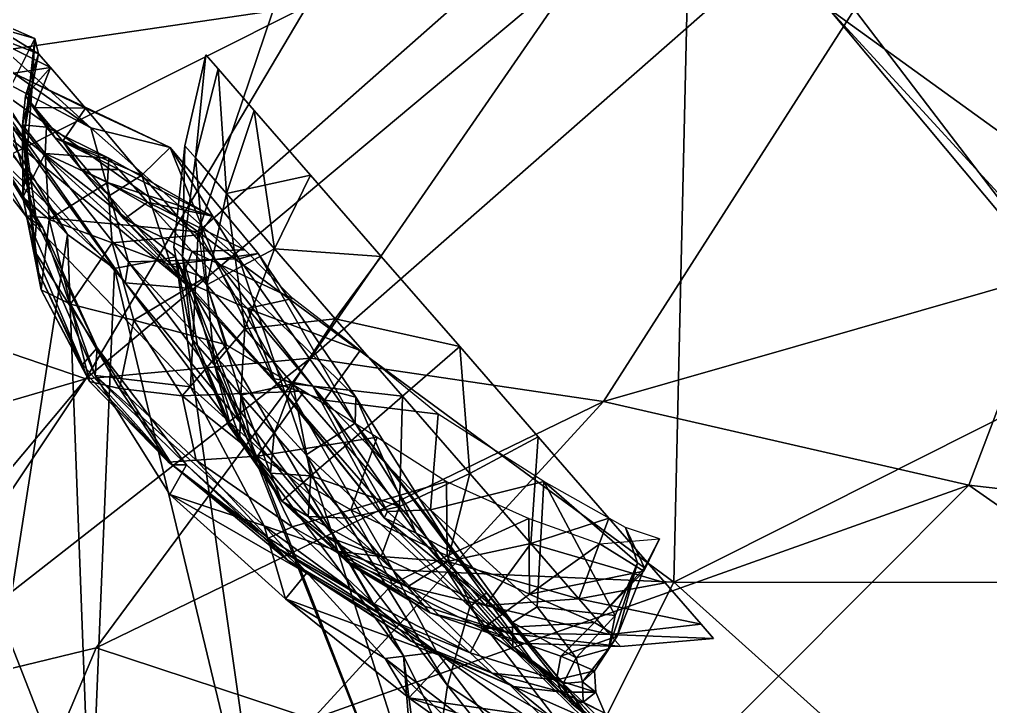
# Model space of a CAD drawing. Extents: x -1.56 to 1.56, y -5.64 to 3.99.
# Drawn here: x -0.8501 to -0.6298, y -2.8336 to -2.6776 of the extents above; entities that cross this region are included whole.
import ezdxf

# ---------------------------------------------------------------- set-up
doc = ezdxf.new("R2010")
doc.units = 0
doc.layers.add('MAMMOTH$LWO', color=1, linetype='CONTINUOUS')

msp = doc.modelspace()

# ---------------------------------------------------------------- linework, layer by layer
at = {"layer": 'MAMMOTH$LWO'}
for points in [[(-0.86412, -2.70019, 4.05992), (-0.83918, -2.72643, 4.12537), (-0.96073, -2.52441, 4.24368)], [(-0.96073, -2.52441, 4.24368), (-0.83918, -2.72643, 4.12537), (-0.91921, -2.6087, 4.27544)], [(-0.80958, -2.72585, 4.87343), (-0.75606, -2.5677, 5.07679), (-0.89077, -2.66811, 4.80362)], [(-0.75606, -2.5677, 5.07679), (-0.80958, -2.72585, 4.87343), (-0.69755, -2.62699, 5.14018)], [(-0.87875, -2.63668, 3.79774), (-0.92282, -2.6871, 3.88231), (-0.83349, -2.58036, 3.8831)], [(-0.92282, -2.6871, 3.88231), (-0.87466, -2.65423, 3.99032), (-0.83349, -2.58036, 3.8831)], [(-0.78482, -2.67459, 3.57893), (-0.9037, -2.69193, 3.64919), (-0.78401, -2.60219, 3.71784)], [(-0.9037, -2.69193, 3.64919), (-0.87875, -2.63668, 3.79774), (-0.78401, -2.60219, 3.71784)], [(-0.91921, -2.6087, 4.27544), (-0.82852, -2.73419, 4.21522), (-0.90745, -2.65876, 4.35085)], [(-0.83918, -2.72643, 4.12537), (-0.82852, -2.73419, 4.21522), (-0.91921, -2.6087, 4.27544)], [(-0.71756, -2.76436, 3.4698), (-0.78405, -2.75451, 3.50317), (-0.61807, -2.60871, 3.59011)], [(-0.78405, -2.75451, 3.50317), (-0.72192, -2.6644, 3.55965), (-0.61807, -2.60871, 3.59011)], [(-0.71756, -2.76436, 3.4698), (-0.61807, -2.60871, 3.59011), (-0.61644, -2.73541, 3.46224)], [(-0.59011, -2.73039, 5.33001), (-0.58138, -2.62253, 5.48615), (-0.66654, -2.67513, 5.22486)], [(-0.70166, -2.80538, 4.92627), (-0.69755, -2.62699, 5.14018), (-0.80958, -2.72585, 4.87343)], [(-0.70166, -2.80538, 4.92627), (-0.60033, -2.75436, 5.15067), (-0.69755, -2.62699, 5.14018)], [(-0.66654, -2.67513, 5.22486), (-0.69755, -2.62699, 5.14018), (-0.60033, -2.75436, 5.15067)], [(-0.81472, -2.73152, 4.27363), (-0.90745, -2.65876, 4.35085), (-0.82852, -2.73419, 4.21522)], [(-0.90745, -2.65876, 4.35085), (-0.81113, -2.73873, 4.34319), (-0.88189, -2.67458, 4.46243)], [(-0.81113, -2.73873, 4.34319), (-0.90745, -2.65876, 4.35085), (-0.81472, -2.73152, 4.27363)], [(-0.78405, -2.75451, 3.50317), (-0.83503, -2.7592, 3.52849), (-0.72192, -2.6644, 3.55965)], [(-0.83503, -2.7592, 3.52849), (-0.78482, -2.67459, 3.57893), (-0.72192, -2.6644, 3.55965)], [(-0.87155, -2.68217, 4.69884), (-0.84869, -2.72219, 4.73841), (-0.89077, -2.66811, 4.80362)], [(-0.80958, -2.72585, 4.87343), (-0.89077, -2.66811, 4.80362), (-0.84869, -2.72219, 4.73841)], [(-0.83503, -2.7592, 3.52849), (-0.90569, -2.73515, 3.57681), (-0.78482, -2.67459, 3.57893)], [(-0.90569, -2.73515, 3.57681), (-0.9037, -2.69193, 3.64919), (-0.78482, -2.67459, 3.57893)], [(-0.88189, -2.67458, 4.46243), (-0.8261, -2.73746, 4.42282), (-0.86074, -2.68799, 4.53503)], [(-0.8261, -2.73746, 4.42282), (-0.88189, -2.67458, 4.46243), (-0.81113, -2.73873, 4.34319)], [(-0.8466, -2.68193, 4.62676), (-0.86691, -2.67621, 4.63323), (-0.86326, -2.67468, 4.62183)], [(-0.86326, -2.67468, 4.62183), (-0.86218, -2.67905, 4.61311), (-0.84577, -2.68546, 4.61814)], [(-0.8466, -2.68193, 4.62676), (-0.86326, -2.67468, 4.62183), (-0.84577, -2.68546, 4.61814)], [(-0.85359, -2.69592, 4.64073), (-0.86691, -2.67621, 4.63323), (-0.8466, -2.68193, 4.62676)], [(-0.60033, -2.75436, 5.15067), (-0.54702, -2.80527, 5.24896), (-0.66654, -2.67513, 5.22486)], [(-0.59011, -2.73039, 5.33001), (-0.66654, -2.67513, 5.22486), (-0.54702, -2.80527, 5.24896)], [(-0.86218, -2.67905, 4.61311), (-0.85146, -2.68982, 4.58974), (-0.84305, -2.68853, 4.61001)], [(-0.84305, -2.68853, 4.61001), (-0.84577, -2.68546, 4.61814), (-0.86218, -2.67905, 4.61311)], [(-0.86614, -2.69112, 4.65611), (-0.84478, -2.72493, 4.6807), (-0.87155, -2.68217, 4.69884)], [(-0.84869, -2.72219, 4.73841), (-0.87155, -2.68217, 4.69884), (-0.84478, -2.72493, 4.6807)], [(-0.83393, -2.70224, 4.55284), (-0.85626, -2.68205, 4.58479), (-0.86074, -2.68799, 4.53503)], [(-0.85626, -2.68205, 4.58479), (-0.83393, -2.70224, 4.55284), (-0.85146, -2.68982, 4.58974)], [(-0.84898, -2.70318, 4.63774), (-0.85359, -2.69592, 4.64073), (-0.8466, -2.68193, 4.62676)], [(-0.84898, -2.70318, 4.63774), (-0.8466, -2.68193, 4.62676), (-0.84721, -2.69294, 4.62271)], [(-0.84721, -2.69294, 4.62271), (-0.8466, -2.68193, 4.62676), (-0.84577, -2.68546, 4.61814)], [(-0.84577, -2.68546, 4.61814), (-0.84305, -2.68853, 4.61001), (-0.84871, -2.695, 4.61466)], [(-0.84721, -2.69294, 4.62271), (-0.84577, -2.68546, 4.61814), (-0.84871, -2.695, 4.61466)], [(-0.81259, -2.7063, 4.61718), (-0.81017, -2.70908, 4.64046), (-0.80782, -2.68565, 4.61718)], [(-0.81259, -2.7063, 4.61718), (-0.80782, -2.68565, 4.61718), (-0.81017, -2.70908, 4.5939)], [(-0.81017, -2.70908, 4.64046), (-0.805, -2.68889, 4.64431), (-0.80782, -2.68565, 4.61718)], [(-0.805, -2.68889, 4.59005), (-0.81017, -2.70908, 4.5939), (-0.80782, -2.68565, 4.61718)], [(-0.86074, -2.68799, 4.53503), (-0.82538, -2.73266, 4.49642), (-0.83393, -2.70224, 4.55284)], [(-0.82538, -2.73266, 4.49642), (-0.86074, -2.68799, 4.53503), (-0.8261, -2.73746, 4.42282)], [(-0.83512, -2.69779, 4.5906), (-0.84305, -2.68853, 4.61001), (-0.85146, -2.68982, 4.58974)], [(-0.85146, -2.68982, 4.58974), (-0.81593, -2.70674, 4.56036), (-0.83512, -2.69779, 4.5906)], [(-0.81593, -2.70674, 4.56036), (-0.85146, -2.68982, 4.58974), (-0.83393, -2.70224, 4.55284)], [(-0.84658, -2.6976, 4.6078), (-0.84871, -2.695, 4.61466), (-0.84305, -2.68853, 4.61001)], [(-0.84305, -2.68853, 4.61001), (-0.83512, -2.69779, 4.5906), (-0.84658, -2.6976, 4.6078)], [(-0.81017, -2.70908, 4.64046), (-0.80315, -2.71716, 4.66146), (-0.805, -2.68889, 4.64431)], [(-0.81017, -2.70908, 4.5939), (-0.805, -2.68889, 4.59005), (-0.80315, -2.71716, 4.5729)], [(-0.80315, -2.71716, 4.66146), (-0.79682, -2.6983, 4.66879), (-0.805, -2.68889, 4.64431)], [(-0.79682, -2.6983, 4.56558), (-0.80315, -2.71716, 4.5729), (-0.805, -2.68889, 4.59005)], [(-0.85359, -2.69592, 4.64073), (-0.84626, -2.72353, 4.65597), (-0.86614, -2.69112, 4.65611)], [(-0.84478, -2.72493, 4.6807), (-0.86614, -2.69112, 4.65611), (-0.84626, -2.72353, 4.65597)], [(-0.84943, -2.7016, 4.61923), (-0.84721, -2.69294, 4.62271), (-0.84871, -2.695, 4.61466)], [(-0.84864, -2.71141, 4.63356), (-0.84721, -2.69294, 4.62271), (-0.84943, -2.7016, 4.61923)], [(-0.84864, -2.71141, 4.63356), (-0.84898, -2.70318, 4.63774), (-0.84721, -2.69294, 4.62271)], [(-0.84626, -2.72353, 4.65597), (-0.85359, -2.69592, 4.64073), (-0.84898, -2.70318, 4.63774)], [(-0.84943, -2.7016, 4.61923), (-0.84871, -2.695, 4.61466), (-0.84397, -2.70207, 4.61404)], [(-0.84871, -2.695, 4.61466), (-0.84658, -2.6976, 4.6078), (-0.84397, -2.70207, 4.61404)], [(-0.84024, -2.70528, 4.59151), (-0.84658, -2.6976, 4.6078), (-0.83512, -2.69779, 4.5906)], [(-0.84658, -2.6976, 4.6078), (-0.84024, -2.70528, 4.59151), (-0.84198, -2.70452, 4.608)], [(-0.84198, -2.70452, 4.608), (-0.84397, -2.70207, 4.61404), (-0.84658, -2.6976, 4.6078)], [(-0.83512, -2.69779, 4.5906), (-0.82235, -2.71296, 4.56738), (-0.84024, -2.70528, 4.59151)], [(-0.82235, -2.71296, 4.56738), (-0.83512, -2.69779, 4.5906), (-0.81593, -2.70674, 4.56036)], [(-0.79682, -2.6983, 4.66879), (-0.80315, -2.71716, 4.66146), (-0.78408, -2.71296, 4.68821)], [(-0.80315, -2.71716, 4.5729), (-0.79682, -2.6983, 4.56558), (-0.79221, -2.72973, 4.55624)], [(-0.78408, -2.71296, 4.54616), (-0.79221, -2.72973, 4.55624), (-0.79682, -2.6983, 4.56558)], [(-0.85316, -2.81632, 3.9684), (-0.83918, -2.72643, 4.12537), (-0.86412, -2.70019, 4.05992)], [(-0.84935, -2.71798, 4.63015), (-0.84864, -2.71141, 4.63356), (-0.84943, -2.7016, 4.61923)], [(-0.84429, -2.70808, 4.61848), (-0.84943, -2.7016, 4.61923), (-0.84397, -2.70207, 4.61404)], [(-0.84935, -2.71798, 4.63015), (-0.84943, -2.7016, 4.61923), (-0.84429, -2.70808, 4.61848)], [(-0.84679, -2.73012, 4.65112), (-0.84898, -2.70318, 4.63774), (-0.84864, -2.71141, 4.63356)], [(-0.84679, -2.73012, 4.65112), (-0.84626, -2.72353, 4.65597), (-0.84898, -2.70318, 4.63774)], [(-0.84429, -2.70808, 4.61848), (-0.84397, -2.70207, 4.61404), (-0.82984, -2.70911, 4.61606)], [(-0.84397, -2.70207, 4.61404), (-0.84198, -2.70452, 4.608), (-0.82984, -2.70911, 4.61606)], [(-0.80028, -2.73198, 4.5261), (-0.83393, -2.70224, 4.55284), (-0.82538, -2.73266, 4.49642)], [(-0.83393, -2.70224, 4.55284), (-0.80028, -2.73198, 4.5261), (-0.81593, -2.70674, 4.56036)], [(-0.84198, -2.70452, 4.608), (-0.83606, -2.71168, 4.59375), (-0.82755, -2.71173, 4.61073)], [(-0.83606, -2.71168, 4.59375), (-0.84198, -2.70452, 4.608), (-0.84024, -2.70528, 4.59151)], [(-0.82755, -2.71173, 4.61073), (-0.82984, -2.70911, 4.61606), (-0.84198, -2.70452, 4.608)], [(-0.82978, -2.71771, 4.57222), (-0.84024, -2.70528, 4.59151), (-0.82235, -2.71296, 4.56738)], [(-0.84024, -2.70528, 4.59151), (-0.82978, -2.71771, 4.57222), (-0.83606, -2.71168, 4.59375)], [(-0.82235, -2.71296, 4.56738), (-0.81593, -2.70674, 4.56036), (-0.80573, -2.73214, 4.54952)], [(-0.81593, -2.70674, 4.56036), (-0.79593, -2.73076, 4.53858), (-0.80573, -2.73214, 4.54952)], [(-0.79593, -2.73076, 4.53858), (-0.81593, -2.70674, 4.56036), (-0.80028, -2.73198, 4.5261)], [(-0.81505, -2.72931, 4.61718), (-0.81314, -2.73151, 4.6356), (-0.81259, -2.7063, 4.61718)], [(-0.81505, -2.72931, 4.61718), (-0.81259, -2.7063, 4.61718), (-0.81314, -2.73151, 4.59877)], [(-0.81314, -2.73151, 4.6356), (-0.81017, -2.70908, 4.64046), (-0.81259, -2.7063, 4.61718)], [(-0.81017, -2.70908, 4.5939), (-0.81314, -2.73151, 4.59877), (-0.81259, -2.7063, 4.61718)], [(-0.84339, -2.72304, 4.6291), (-0.84935, -2.71798, 4.63015), (-0.84429, -2.70808, 4.61848)], [(-0.8301, -2.71464, 4.62017), (-0.84429, -2.70808, 4.61848), (-0.82984, -2.70911, 4.61606)], [(-0.84339, -2.72304, 4.6291), (-0.84429, -2.70808, 4.61848), (-0.8301, -2.71464, 4.62017)], [(-0.8301, -2.71464, 4.62017), (-0.82984, -2.70911, 4.61606), (-0.80638, -2.7223, 4.61501)], [(-0.82984, -2.70911, 4.61606), (-0.82755, -2.71173, 4.61073), (-0.80638, -2.7223, 4.61501)], [(-0.81314, -2.73151, 4.6356), (-0.80759, -2.7379, 4.65221), (-0.81017, -2.70908, 4.64046)], [(-0.81314, -2.73151, 4.59877), (-0.81017, -2.70908, 4.5939), (-0.80759, -2.7379, 4.58216)], [(-0.80759, -2.7379, 4.65221), (-0.80315, -2.71716, 4.66146), (-0.81017, -2.70908, 4.64046)], [(-0.80315, -2.71716, 4.5729), (-0.80759, -2.7379, 4.58216), (-0.81017, -2.70908, 4.5939)], [(-0.84581, -2.73502, 4.64685), (-0.84864, -2.71141, 4.63356), (-0.84935, -2.71798, 4.63015)], [(-0.84581, -2.73502, 4.64685), (-0.84679, -2.73012, 4.65112), (-0.84864, -2.71141, 4.63356)], [(-0.83606, -2.71168, 4.59375), (-0.82638, -2.72299, 4.57705), (-0.82106, -2.7191, 4.59821)], [(-0.82638, -2.72299, 4.57705), (-0.83606, -2.71168, 4.59375), (-0.82978, -2.71771, 4.57222)], [(-0.82106, -2.7191, 4.59821), (-0.82755, -2.71173, 4.61073), (-0.83606, -2.71168, 4.59375)], [(-0.82755, -2.71173, 4.61073), (-0.82106, -2.7191, 4.59821), (-0.80638, -2.7223, 4.61501)], [(-0.82909, -2.72834, 4.62993), (-0.84339, -2.72304, 4.6291), (-0.8301, -2.71464, 4.62017)], [(-0.80944, -2.72656, 4.62243), (-0.8301, -2.71464, 4.62017), (-0.80638, -2.7223, 4.61501)], [(-0.82909, -2.72834, 4.62993), (-0.8301, -2.71464, 4.62017), (-0.80944, -2.72656, 4.62243)], [(-0.82978, -2.71771, 4.57222), (-0.82235, -2.71296, 4.56738), (-0.81575, -2.73329, 4.5574)], [(-0.82235, -2.71296, 4.56738), (-0.80573, -2.73214, 4.54952), (-0.81575, -2.73329, 4.5574)], [(-0.79221, -2.72973, 4.67813), (-0.78408, -2.71296, 4.68821), (-0.80315, -2.71716, 4.66146)], [(-0.78408, -2.71296, 4.68821), (-0.79221, -2.72973, 4.67813), (-0.76802, -2.73143, 4.70068)], [(-0.79221, -2.72973, 4.55624), (-0.78408, -2.71296, 4.54616), (-0.76802, -2.73143, 4.53369)], [(-0.84521, -2.73904, 4.64343), (-0.84581, -2.73502, 4.64685), (-0.84935, -2.71798, 4.63015)], [(-0.84521, -2.73904, 4.64343), (-0.84935, -2.71798, 4.63015), (-0.84339, -2.72304, 4.6291)], [(-0.82978, -2.71771, 4.57222), (-0.81575, -2.73329, 4.5574), (-0.82638, -2.72299, 4.57705)], [(-0.80315, -2.71716, 4.66146), (-0.80759, -2.7379, 4.65221), (-0.79221, -2.72973, 4.67813)], [(-0.80759, -2.7379, 4.58216), (-0.80315, -2.71716, 4.5729), (-0.79894, -2.74784, 4.56898)], [(-0.79221, -2.72973, 4.55624), (-0.79894, -2.74784, 4.56898), (-0.80315, -2.71716, 4.5729)], [(-0.81093, -2.73034, 4.5838), (-0.82106, -2.7191, 4.59821), (-0.82638, -2.72299, 4.57705)], [(-0.82106, -2.7191, 4.59821), (-0.81093, -2.73034, 4.5838), (-0.79899, -2.72995, 4.60507)], [(-0.79899, -2.72995, 4.60507), (-0.80638, -2.7223, 4.61501), (-0.82106, -2.7191, 4.59821)], [(-0.84478, -2.72493, 4.6807), (-0.83294, -2.75844, 4.70653), (-0.84869, -2.72219, 4.73841)], [(-0.8113, -2.761, 4.7738), (-0.84869, -2.72219, 4.73841), (-0.83294, -2.75844, 4.70653)], [(-0.84869, -2.72219, 4.73841), (-0.8113, -2.761, 4.7738), (-0.80958, -2.72585, 4.87343)], [(-0.83852, -2.74226, 4.64185), (-0.84521, -2.73904, 4.64343), (-0.84339, -2.72304, 4.6291)], [(-0.83852, -2.74226, 4.64185), (-0.84339, -2.72304, 4.6291), (-0.82909, -2.72834, 4.62993)], [(-0.82638, -2.72299, 4.57705), (-0.81338, -2.7367, 4.56432), (-0.81093, -2.73034, 4.5838)], [(-0.81338, -2.7367, 4.56432), (-0.82638, -2.72299, 4.57705), (-0.81575, -2.73329, 4.5574)], [(-0.83247, -2.75218, 4.66855), (-0.84626, -2.72353, 4.65597), (-0.84679, -2.73012, 4.65112)], [(-0.84626, -2.72353, 4.65597), (-0.83247, -2.75218, 4.66855), (-0.84478, -2.72493, 4.6807)], [(-0.83294, -2.75844, 4.70653), (-0.84478, -2.72493, 4.6807), (-0.83247, -2.75218, 4.66855)], [(-0.83402, -2.86553, 4.03395), (-0.83918, -2.72643, 4.12537), (-0.85316, -2.81632, 3.9684)], [(-0.82852, -2.73419, 4.21522), (-0.83918, -2.72643, 4.12537), (-0.83402, -2.86553, 4.03395)], [(-0.80812, -2.73627, 4.63123), (-0.82909, -2.72834, 4.62993), (-0.80944, -2.72656, 4.62243)], [(-0.76538, -2.80256, 4.86156), (-0.80958, -2.72585, 4.87343), (-0.8113, -2.761, 4.7738)], [(-0.76538, -2.80256, 4.86156), (-0.70166, -2.80538, 4.92627), (-0.80958, -2.72585, 4.87343)], [(-0.82418, -2.74587, 4.6414), (-0.83852, -2.74226, 4.64185), (-0.82909, -2.72834, 4.62993)], [(-0.82418, -2.74587, 4.6414), (-0.82909, -2.72834, 4.62993), (-0.80812, -2.73627, 4.63123)], [(-0.81505, -2.72931, 4.61718), (-0.81101, -2.75011, 4.61718), (-0.81314, -2.73151, 4.6356)], [(-0.81101, -2.75011, 4.61718), (-0.81505, -2.72931, 4.61718), (-0.81314, -2.73151, 4.59877)], [(-0.7881, -2.74098, 4.59363), (-0.79899, -2.72995, 4.60507), (-0.81093, -2.73034, 4.5838)], [(-0.79894, -2.74784, 4.66539), (-0.79221, -2.72973, 4.67813), (-0.80759, -2.7379, 4.65221)], [(-0.79221, -2.72973, 4.67813), (-0.79894, -2.74784, 4.66539), (-0.77844, -2.74558, 4.68883)], [(-0.79894, -2.74784, 4.56898), (-0.79221, -2.72973, 4.55624), (-0.77844, -2.74558, 4.54554)], [(-0.77844, -2.74558, 4.68883), (-0.76802, -2.73143, 4.70068), (-0.79221, -2.72973, 4.67813)], [(-0.77844, -2.74558, 4.54554), (-0.79221, -2.72973, 4.55624), (-0.76802, -2.73143, 4.53369)], [(-0.83577, -2.75599, 4.66252), (-0.84679, -2.73012, 4.65112), (-0.84581, -2.73502, 4.64685)], [(-0.83577, -2.75599, 4.66252), (-0.83247, -2.75218, 4.66855), (-0.84679, -2.73012, 4.65112)], [(-0.81472, -2.73152, 4.27363), (-0.82852, -2.73419, 4.21522), (-0.79353, -2.88, 4.12645)], [(-0.80028, -2.73198, 4.5261), (-0.82538, -2.73266, 4.49642), (-0.78508, -2.77645, 4.48513)], [(-0.81575, -2.73329, 4.5574), (-0.80573, -2.73214, 4.54952), (-0.79257, -2.75918, 4.5515)], [(-0.7589, -2.87311, 4.24525), (-0.81472, -2.73152, 4.27363), (-0.79353, -2.88, 4.12645)], [(-0.81113, -2.73873, 4.34319), (-0.81472, -2.73152, 4.27363), (-0.7589, -2.87311, 4.24525)], [(-0.79838, -2.74326, 4.57285), (-0.81093, -2.73034, 4.5838), (-0.81338, -2.7367, 4.56432)], [(-0.80968, -2.75163, 4.62992), (-0.81314, -2.73151, 4.6356), (-0.81101, -2.75011, 4.61718)], [(-0.80968, -2.75163, 4.62992), (-0.80584, -2.75605, 4.64142), (-0.81314, -2.73151, 4.6356)], [(-0.80584, -2.75605, 4.64142), (-0.80759, -2.7379, 4.65221), (-0.81314, -2.73151, 4.6356)], [(-0.80759, -2.7379, 4.58216), (-0.80584, -2.75605, 4.59295), (-0.81314, -2.73151, 4.59877)], [(-0.80968, -2.75163, 4.60444), (-0.81314, -2.73151, 4.59877), (-0.80584, -2.75605, 4.59295)], [(-0.80968, -2.75163, 4.60444), (-0.81101, -2.75011, 4.61718), (-0.81314, -2.73151, 4.59877)], [(-0.81093, -2.73034, 4.5838), (-0.79838, -2.74326, 4.57285), (-0.7881, -2.74098, 4.59363)], [(-0.79593, -2.73076, 4.53858), (-0.77377, -2.76341, 4.53111), (-0.80573, -2.73214, 4.54952)], [(-0.80573, -2.73214, 4.54952), (-0.78353, -2.76087, 4.54307), (-0.79257, -2.75918, 4.5515)], [(-0.78353, -2.76087, 4.54307), (-0.80573, -2.73214, 4.54952), (-0.77377, -2.76341, 4.53111)], [(-0.80028, -2.73198, 4.5261), (-0.7739, -2.76925, 4.52171), (-0.79593, -2.73076, 4.53858)], [(-0.7739, -2.76925, 4.52171), (-0.80028, -2.73198, 4.5261), (-0.78508, -2.77645, 4.48513)], [(-0.77377, -2.76341, 4.53111), (-0.79593, -2.73076, 4.53858), (-0.7739, -2.76925, 4.52171)], [(-0.76802, -2.73143, 4.70068), (-0.77844, -2.74558, 4.68883), (-0.75022, -2.7519, 4.70498)], [(-0.76802, -2.73143, 4.53369), (-0.75022, -2.7519, 4.52939), (-0.77844, -2.74558, 4.54554)], [(-0.79353, -2.88, 4.12645), (-0.82852, -2.73419, 4.21522), (-0.83402, -2.86553, 4.03395)], [(-0.82538, -2.73266, 4.49642), (-0.8261, -2.73746, 4.42282), (-0.77911, -2.79457, 4.40596)], [(-0.78508, -2.77645, 4.48513), (-0.82538, -2.73266, 4.49642), (-0.77911, -2.79457, 4.40596)], [(-0.81575, -2.73329, 4.5574), (-0.79257, -2.75918, 4.5515), (-0.81338, -2.7367, 4.56432)], [(-0.87754, -2.77161, 3.56278), (-0.90569, -2.73515, 3.57681), (-0.83503, -2.7592, 3.52849)], [(-0.8351, -2.75795, 4.6579), (-0.84581, -2.73502, 4.64685), (-0.84521, -2.73904, 4.64343)], [(-0.8351, -2.75795, 4.6579), (-0.83577, -2.75599, 4.66252), (-0.84581, -2.73502, 4.64685)], [(-0.80315, -2.75154, 4.64059), (-0.82418, -2.74587, 4.6414), (-0.80812, -2.73627, 4.63123)], [(-0.63467, -2.78337, 3.43747), (-0.71756, -2.76436, 3.4698), (-0.61644, -2.73541, 3.46224)], [(-0.63467, -2.78337, 3.43747), (-0.61644, -2.73541, 3.46224), (-0.54789, -2.79333, 3.38533)], [(-0.77911, -2.79457, 4.40596), (-0.8261, -2.73746, 4.42282), (-0.76299, -2.82211, 4.33653)], [(-0.8261, -2.73746, 4.42282), (-0.81113, -2.73873, 4.34319), (-0.76299, -2.82211, 4.33653)], [(-0.81338, -2.7367, 4.56432), (-0.7919, -2.76018, 4.55899), (-0.79838, -2.74326, 4.57285)], [(-0.7919, -2.76018, 4.55899), (-0.81338, -2.7367, 4.56432), (-0.79257, -2.75918, 4.5515)], [(-0.76299, -2.82211, 4.33653), (-0.81113, -2.73873, 4.34319), (-0.7589, -2.87311, 4.24525)], [(-0.80759, -2.7379, 4.65221), (-0.80584, -2.75605, 4.64142), (-0.79894, -2.74784, 4.66539)], [(-0.79894, -2.74784, 4.56898), (-0.79986, -2.76294, 4.58383), (-0.80759, -2.7379, 4.58216)], [(-0.80584, -2.75605, 4.59295), (-0.80759, -2.7379, 4.58216), (-0.79986, -2.76294, 4.58383)], [(-0.83424, -2.75984, 4.65408), (-0.8351, -2.75795, 4.6579), (-0.84521, -2.73904, 4.64343)], [(-0.83424, -2.75984, 4.65408), (-0.84521, -2.73904, 4.64343), (-0.83852, -2.74226, 4.64185)], [(-0.7728, -2.75279, 4.58661), (-0.7881, -2.74098, 4.59363), (-0.79838, -2.74326, 4.57285)], [(-0.82738, -2.76138, 4.65172), (-0.83852, -2.74226, 4.64185), (-0.82418, -2.74587, 4.6414)], [(-0.82738, -2.76138, 4.65172), (-0.83424, -2.75984, 4.65408), (-0.83852, -2.74226, 4.64185)], [(-0.79838, -2.74326, 4.57285), (-0.78089, -2.76403, 4.56835), (-0.7728, -2.75279, 4.58661)], [(-0.78089, -2.76403, 4.56835), (-0.79838, -2.74326, 4.57285), (-0.7919, -2.76018, 4.55899)], [(-0.81315, -2.76307, 4.64992), (-0.82738, -2.76138, 4.65172), (-0.82418, -2.74587, 4.6414)], [(-0.81315, -2.76307, 4.64992), (-0.82418, -2.74587, 4.6414), (-0.80315, -2.75154, 4.64059)], [(-0.78804, -2.76038, 4.67385), (-0.77844, -2.74558, 4.68883), (-0.79894, -2.74784, 4.66539)], [(-0.78804, -2.76038, 4.56051), (-0.79894, -2.74784, 4.56898), (-0.77844, -2.74558, 4.54554)], [(-0.78804, -2.76038, 4.67385), (-0.76316, -2.76315, 4.69252), (-0.77844, -2.74558, 4.68883)], [(-0.78804, -2.76038, 4.56051), (-0.77844, -2.74558, 4.54554), (-0.76316, -2.76315, 4.54185)], [(-0.76316, -2.76315, 4.69252), (-0.75022, -2.7519, 4.70498), (-0.77844, -2.74558, 4.68883)], [(-0.76316, -2.76315, 4.54185), (-0.77844, -2.74558, 4.54554), (-0.75022, -2.7519, 4.52939)], [(-0.79986, -2.76294, 4.65054), (-0.79894, -2.74784, 4.66539), (-0.80584, -2.75605, 4.64142)], [(-0.79894, -2.74784, 4.66539), (-0.79986, -2.76294, 4.65054), (-0.78804, -2.76038, 4.67385)], [(-0.79986, -2.76294, 4.58383), (-0.79894, -2.74784, 4.56898), (-0.78804, -2.76038, 4.56051)], [(-0.78552, -2.76202, 4.64786), (-0.81315, -2.76307, 4.64992), (-0.80315, -2.75154, 4.64059)], [(-0.80273, -2.76962, 4.61718), (-0.80205, -2.7704, 4.6237), (-0.81101, -2.75011, 4.61718)], [(-0.80205, -2.7704, 4.6237), (-0.80968, -2.75163, 4.62992), (-0.81101, -2.75011, 4.61718)], [(-0.80968, -2.75163, 4.60444), (-0.80205, -2.7704, 4.61067), (-0.81101, -2.75011, 4.61718)], [(-0.80273, -2.76962, 4.61718), (-0.81101, -2.75011, 4.61718), (-0.80205, -2.7704, 4.61067)], [(-0.80968, -2.75163, 4.62992), (-0.80205, -2.7704, 4.6237), (-0.80584, -2.75605, 4.64142)], [(-0.80205, -2.7704, 4.61067), (-0.80968, -2.75163, 4.60444), (-0.80584, -2.75605, 4.59295)], [(-0.76316, -2.76315, 4.69252), (-0.74789, -2.78072, 4.68883), (-0.75022, -2.7519, 4.70498)], [(-0.76316, -2.76315, 4.54185), (-0.75022, -2.7519, 4.52939), (-0.74789, -2.78072, 4.54554)], [(-0.74789, -2.78072, 4.68883), (-0.73242, -2.77238, 4.70068), (-0.75022, -2.7519, 4.70498)], [(-0.73242, -2.77238, 4.53369), (-0.74789, -2.78072, 4.54554), (-0.75022, -2.7519, 4.52939)], [(-0.83577, -2.75599, 4.66252), (-0.81546, -2.77872, 4.67022), (-0.83247, -2.75218, 4.66855)], [(-0.83247, -2.75218, 4.66855), (-0.81221, -2.77874, 4.67809), (-0.83294, -2.75844, 4.70653)], [(-0.81221, -2.77874, 4.67809), (-0.83247, -2.75218, 4.66855), (-0.81546, -2.77872, 4.67022)], [(-0.75511, -2.76725, 4.58606), (-0.7728, -2.75279, 4.58661), (-0.78089, -2.76403, 4.56835)], [(-0.83268, -2.82027, 3.33876), (-0.88409, -2.83278, 3.38489), (-0.78405, -2.75451, 3.50317)], [(-0.83503, -2.7592, 3.52849), (-0.78405, -2.75451, 3.50317), (-0.88409, -2.83278, 3.38489)], [(-0.81546, -2.77872, 4.67022), (-0.83577, -2.75599, 4.66252), (-0.8351, -2.75795, 4.6579)], [(-0.83268, -2.82027, 3.33876), (-0.78405, -2.75451, 3.50317), (-0.71756, -2.76436, 3.4698)], [(-0.80009, -2.77266, 4.62957), (-0.80584, -2.75605, 4.64142), (-0.80205, -2.7704, 4.6237)], [(-0.80009, -2.77266, 4.62957), (-0.79703, -2.77618, 4.63424), (-0.80584, -2.75605, 4.64142)], [(-0.79703, -2.77618, 4.63424), (-0.79986, -2.76294, 4.65054), (-0.80584, -2.75605, 4.64142)], [(-0.80009, -2.77266, 4.6048), (-0.80584, -2.75605, 4.59295), (-0.79986, -2.76294, 4.58383)], [(-0.80009, -2.77266, 4.6048), (-0.80205, -2.7704, 4.61067), (-0.80584, -2.75605, 4.59295)], [(-0.60033, -2.75436, 5.15067), (-0.70166, -2.80538, 4.92627), (-0.53356, -2.8055, 5.08041)], [(-0.8161, -2.77824, 4.66521), (-0.8351, -2.75795, 4.6579), (-0.83424, -2.75984, 4.65408)], [(-0.8161, -2.77824, 4.66521), (-0.81546, -2.77872, 4.67022), (-0.8351, -2.75795, 4.6579)], [(-0.81595, -2.78551, 4.70123), (-0.83294, -2.75844, 4.70653), (-0.81221, -2.77874, 4.67809)], [(-0.81595, -2.78551, 4.70123), (-0.79455, -2.7926, 4.73655), (-0.83294, -2.75844, 4.70653)], [(-0.79455, -2.7926, 4.73655), (-0.8113, -2.761, 4.7738), (-0.83294, -2.75844, 4.70653)], [(-0.88409, -2.83278, 3.38489), (-0.91042, -2.84937, 3.4393), (-0.83503, -2.7592, 3.52849)], [(-0.87754, -2.77161, 3.56278), (-0.83503, -2.7592, 3.52849), (-0.91042, -2.84937, 3.4393)], [(-0.81625, -2.77815, 4.66112), (-0.8161, -2.77824, 4.66521), (-0.83424, -2.75984, 4.65408)], [(-0.83424, -2.75984, 4.65408), (-0.82738, -2.76138, 4.65172), (-0.81625, -2.77815, 4.66112)], [(-0.79232, -2.77161, 4.6564), (-0.78804, -2.76038, 4.67385), (-0.79986, -2.76294, 4.65054)], [(-0.79232, -2.77161, 4.57797), (-0.79986, -2.76294, 4.58383), (-0.78804, -2.76038, 4.56051)], [(-0.79257, -2.75918, 4.5515), (-0.78353, -2.76087, 4.54307), (-0.76733, -2.79074, 4.55453)], [(-0.79257, -2.75918, 4.5515), (-0.76733, -2.79074, 4.55453), (-0.7919, -2.76018, 4.55899)], [(-0.79232, -2.77161, 4.6564), (-0.78396, -2.78123, 4.65842), (-0.78804, -2.76038, 4.67385)], [(-0.79232, -2.77161, 4.57797), (-0.78804, -2.76038, 4.56051), (-0.78396, -2.78123, 4.57595)], [(-0.7919, -2.76018, 4.55899), (-0.76657, -2.78937, 4.56182), (-0.78089, -2.76403, 4.56835)], [(-0.76657, -2.78937, 4.56182), (-0.7919, -2.76018, 4.55899), (-0.76733, -2.79074, 4.55453)], [(-0.78396, -2.78123, 4.65842), (-0.77596, -2.77428, 4.67677), (-0.78804, -2.76038, 4.67385)], [(-0.77596, -2.77428, 4.5576), (-0.78396, -2.78123, 4.57595), (-0.78804, -2.76038, 4.56051)], [(-0.77596, -2.77428, 4.67677), (-0.76316, -2.76315, 4.69252), (-0.78804, -2.76038, 4.67385)], [(-0.77596, -2.77428, 4.5576), (-0.78804, -2.76038, 4.56051), (-0.76316, -2.76315, 4.54185)], [(-0.78353, -2.76087, 4.54307), (-0.76007, -2.79429, 4.54632), (-0.76733, -2.79074, 4.55453)], [(-0.78353, -2.76087, 4.54307), (-0.77377, -2.76341, 4.53111), (-0.76007, -2.79429, 4.54632)], [(-0.80997, -2.77769, 4.65801), (-0.81625, -2.77815, 4.66112), (-0.82738, -2.76138, 4.65172)], [(-0.82738, -2.76138, 4.65172), (-0.81315, -2.76307, 4.64992), (-0.80997, -2.77769, 4.65801)], [(-0.81315, -2.76307, 4.64992), (-0.78552, -2.76202, 4.64786), (-0.7961, -2.7768, 4.65475)], [(-0.7961, -2.7768, 4.65475), (-0.80997, -2.77769, 4.65801), (-0.81315, -2.76307, 4.64992)], [(-0.79455, -2.7926, 4.73655), (-0.76538, -2.80256, 4.86156), (-0.8113, -2.761, 4.7738)], [(-0.79703, -2.77618, 4.60013), (-0.80009, -2.77266, 4.6048), (-0.79986, -2.76294, 4.58383)], [(-0.79703, -2.77618, 4.63424), (-0.79317, -2.78061, 4.63723), (-0.79986, -2.76294, 4.65054)], [(-0.79317, -2.78061, 4.63723), (-0.79232, -2.77161, 4.6564), (-0.79986, -2.76294, 4.65054)], [(-0.79232, -2.77161, 4.57797), (-0.79317, -2.78061, 4.59714), (-0.79986, -2.76294, 4.58383)], [(-0.79703, -2.77618, 4.60013), (-0.79986, -2.76294, 4.58383), (-0.79317, -2.78061, 4.59714)], [(-0.76896, -2.77243, 4.65049), (-0.7961, -2.7768, 4.65475), (-0.78552, -2.76202, 4.64786)], [(-0.78363, -2.83645, 3.26583), (-0.83268, -2.82027, 3.33876), (-0.71756, -2.76436, 3.4698)], [(-0.78363, -2.83645, 3.26583), (-0.71756, -2.76436, 3.4698), (-0.63467, -2.78337, 3.43747)], [(-0.78089, -2.76403, 4.56835), (-0.75686, -2.78897, 4.57118), (-0.75511, -2.76725, 4.58606)], [(-0.75686, -2.78897, 4.57118), (-0.78089, -2.76403, 4.56835), (-0.76657, -2.78937, 4.56182)], [(-0.77596, -2.77428, 4.67677), (-0.76388, -2.78817, 4.67385), (-0.76316, -2.76315, 4.69252)], [(-0.77596, -2.77428, 4.5576), (-0.76316, -2.76315, 4.54185), (-0.76388, -2.78817, 4.56051)], [(-0.77377, -2.76341, 4.53111), (-0.7739, -2.76925, 4.52171), (-0.75164, -2.7988, 4.53565)], [(-0.77377, -2.76341, 4.53111), (-0.75164, -2.7988, 4.53565), (-0.76007, -2.79429, 4.54632)], [(-0.76388, -2.78817, 4.67385), (-0.74789, -2.78072, 4.68883), (-0.76316, -2.76315, 4.69252)], [(-0.74789, -2.78072, 4.54554), (-0.76388, -2.78817, 4.56051), (-0.76316, -2.76315, 4.54185)], [(-0.73115, -2.78254, 4.59078), (-0.75511, -2.76725, 4.58606), (-0.75686, -2.78897, 4.57118)], [(-0.80205, -2.7704, 4.6237), (-0.80273, -2.76962, 4.61718), (-0.79057, -2.78698, 4.61718)], [(-0.80273, -2.76962, 4.61718), (-0.80205, -2.7704, 4.61067), (-0.79057, -2.78698, 4.61718)], [(-0.7739, -2.76925, 4.52171), (-0.78508, -2.77645, 4.48513), (-0.74795, -2.81099, 4.51078)], [(-0.74411, -2.80776, 4.52591), (-0.7739, -2.76925, 4.52171), (-0.74795, -2.81099, 4.51078)], [(-0.7739, -2.76925, 4.52171), (-0.74411, -2.80776, 4.52591), (-0.75164, -2.7988, 4.53565)], [(-0.80009, -2.77266, 4.62957), (-0.80205, -2.7704, 4.6237), (-0.79057, -2.78698, 4.61718)], [(-0.80205, -2.7704, 4.61067), (-0.80009, -2.77266, 4.6048), (-0.79057, -2.78698, 4.61718)], [(-0.79232, -2.77161, 4.6564), (-0.79317, -2.78061, 4.63723), (-0.78396, -2.78123, 4.65842)], [(-0.79232, -2.77161, 4.57797), (-0.78396, -2.78123, 4.57595), (-0.79317, -2.78061, 4.59714)], [(-0.79703, -2.77618, 4.63424), (-0.80009, -2.77266, 4.62957), (-0.79057, -2.78698, 4.61718)], [(-0.80009, -2.77266, 4.6048), (-0.79703, -2.77618, 4.60013), (-0.79057, -2.78698, 4.61718)], [(-0.7961, -2.7768, 4.65475), (-0.76896, -2.77243, 4.65049), (-0.77488, -2.78892, 4.65746)], [(-0.75323, -2.78251, 4.65057), (-0.77488, -2.78892, 4.65746), (-0.76896, -2.77243, 4.65049)], [(-0.74789, -2.78072, 4.68883), (-0.73411, -2.79657, 4.67813), (-0.73242, -2.77238, 4.70068)], [(-0.74789, -2.78072, 4.54554), (-0.73242, -2.77238, 4.53369), (-0.73411, -2.79657, 4.55624)], [(-0.73411, -2.79657, 4.67813), (-0.71637, -2.79085, 4.68821), (-0.73242, -2.77238, 4.70068)], [(-0.71637, -2.79085, 4.54616), (-0.73411, -2.79657, 4.55624), (-0.73242, -2.77238, 4.53369)], [(-0.79317, -2.78061, 4.63723), (-0.79703, -2.77618, 4.63424), (-0.79057, -2.78698, 4.61718)], [(-0.79703, -2.77618, 4.60013), (-0.79317, -2.78061, 4.59714), (-0.79057, -2.78698, 4.61718)], [(-0.77596, -2.77428, 4.67677), (-0.78396, -2.78123, 4.65842), (-0.76388, -2.78817, 4.67385)], [(-0.78396, -2.78123, 4.57595), (-0.77596, -2.77428, 4.5576), (-0.76388, -2.78817, 4.56051)], [(-0.81625, -2.77815, 4.66112), (-0.80997, -2.77769, 4.65801), (-0.7936, -2.79541, 4.66591)], [(-0.81625, -2.77815, 4.66112), (-0.7936, -2.79541, 4.66591), (-0.8161, -2.77824, 4.66521)], [(-0.79186, -2.79744, 4.67027), (-0.8161, -2.77824, 4.66521), (-0.7936, -2.79541, 4.66591)], [(-0.8161, -2.77824, 4.66521), (-0.79186, -2.79744, 4.67027), (-0.81546, -2.77872, 4.67022)], [(-0.80997, -2.77769, 4.65801), (-0.7961, -2.7768, 4.65475), (-0.78823, -2.79278, 4.66207)], [(-0.78823, -2.79278, 4.66207), (-0.7936, -2.79541, 4.66591), (-0.80997, -2.77769, 4.65801)], [(-0.77488, -2.78892, 4.65746), (-0.78823, -2.79278, 4.66207), (-0.7961, -2.7768, 4.65475)], [(-0.74795, -2.81099, 4.51078), (-0.78508, -2.77645, 4.48513), (-0.75296, -2.82882, 4.47575)], [(-0.78508, -2.77645, 4.48513), (-0.77911, -2.79457, 4.40596), (-0.75296, -2.82882, 4.47575)], [(-0.81221, -2.77874, 4.67809), (-0.785, -2.80336, 4.68127), (-0.81595, -2.78551, 4.70123)], [(-0.78926, -2.80036, 4.6756), (-0.81546, -2.77872, 4.67022), (-0.79186, -2.79744, 4.67027)], [(-0.81546, -2.77872, 4.67022), (-0.78926, -2.80036, 4.6756), (-0.81221, -2.77874, 4.67809)], [(-0.785, -2.80336, 4.68127), (-0.81221, -2.77874, 4.67809), (-0.78926, -2.80036, 4.6756)], [(-0.7889, -2.78553, 4.63826), (-0.79317, -2.78061, 4.63723), (-0.79057, -2.78698, 4.61718)], [(-0.79317, -2.78061, 4.59714), (-0.7889, -2.78553, 4.59611), (-0.79057, -2.78698, 4.61718)], [(-0.7889, -2.78553, 4.63826), (-0.78396, -2.78123, 4.65842), (-0.79317, -2.78061, 4.63723)], [(-0.7889, -2.78553, 4.59611), (-0.79317, -2.78061, 4.59714), (-0.78396, -2.78123, 4.57595)], [(-0.76388, -2.78817, 4.67385), (-0.75298, -2.80071, 4.66539), (-0.74789, -2.78072, 4.68883)], [(-0.76388, -2.78817, 4.56051), (-0.74789, -2.78072, 4.54554), (-0.75298, -2.80071, 4.56898)], [(-0.75298, -2.80071, 4.66539), (-0.73411, -2.79657, 4.67813), (-0.74789, -2.78072, 4.68883)], [(-0.73411, -2.79657, 4.55624), (-0.75298, -2.80071, 4.56898), (-0.74789, -2.78072, 4.54554)], [(-0.7889, -2.78553, 4.63826), (-0.78463, -2.79044, 4.63723), (-0.78396, -2.78123, 4.65842)], [(-0.7889, -2.78553, 4.59611), (-0.78396, -2.78123, 4.57595), (-0.78463, -2.79044, 4.59714)], [(-0.78463, -2.79044, 4.63723), (-0.7756, -2.79085, 4.6564), (-0.78396, -2.78123, 4.65842)], [(-0.7756, -2.79085, 4.57797), (-0.78463, -2.79044, 4.59714), (-0.78396, -2.78123, 4.57595)], [(-0.7756, -2.79085, 4.6564), (-0.76388, -2.78817, 4.67385), (-0.78396, -2.78123, 4.65842)], [(-0.7756, -2.79085, 4.57797), (-0.78396, -2.78123, 4.57595), (-0.76388, -2.78817, 4.56051)], [(-0.77488, -2.78892, 4.65746), (-0.75323, -2.78251, 4.65057), (-0.75306, -2.79942, 4.65625)], [(-0.75686, -2.78897, 4.57118), (-0.73261, -2.81098, 4.57604), (-0.73115, -2.78254, 4.59078)], [(-0.7345, -2.79093, 4.64795), (-0.75306, -2.79942, 4.65625), (-0.75323, -2.78251, 4.65057)], [(-0.73115, -2.78254, 4.59078), (-0.73261, -2.81098, 4.57604), (-0.71494, -2.81296, 4.58698)], [(-0.71258, -2.79295, 4.60057), (-0.73115, -2.78254, 4.59078), (-0.70986, -2.80098, 4.59547)], [(-0.73115, -2.78254, 4.59078), (-0.71494, -2.81296, 4.58698), (-0.70986, -2.80098, 4.59547)], [(-0.70116, -2.85011, 3.23287), (-0.78363, -2.83645, 3.26583), (-0.63467, -2.78337, 3.43747)], [(-0.70116, -2.85011, 3.23287), (-0.63467, -2.78337, 3.43747), (-0.5754, -2.82471, 3.38572)], [(-0.54789, -2.79333, 3.38533), (-0.5754, -2.82471, 3.38572), (-0.63467, -2.78337, 3.43747)], [(-0.78972, -2.80917, 4.70454), (-0.81595, -2.78551, 4.70123), (-0.785, -2.80336, 4.68127)], [(-0.81595, -2.78551, 4.70123), (-0.78972, -2.80917, 4.70454), (-0.79455, -2.7926, 4.73655)], [(-0.78463, -2.79044, 4.63723), (-0.7889, -2.78553, 4.63826), (-0.79057, -2.78698, 4.61718)], [(-0.7889, -2.78553, 4.59611), (-0.78463, -2.79044, 4.59714), (-0.79057, -2.78698, 4.61718)], [(-0.78077, -2.79488, 4.63424), (-0.78463, -2.79044, 4.63723), (-0.79057, -2.78698, 4.61718)], [(-0.77771, -2.79839, 4.62957), (-0.78077, -2.79488, 4.63424), (-0.79057, -2.78698, 4.61718)], [(-0.77575, -2.80065, 4.6237), (-0.77771, -2.79839, 4.62957), (-0.79057, -2.78698, 4.61718)], [(-0.77507, -2.80143, 4.61718), (-0.77575, -2.80065, 4.6237), (-0.79057, -2.78698, 4.61718)], [(-0.77575, -2.80065, 4.61067), (-0.77507, -2.80143, 4.61718), (-0.79057, -2.78698, 4.61718)], [(-0.77771, -2.79839, 4.6048), (-0.77575, -2.80065, 4.61067), (-0.79057, -2.78698, 4.61718)], [(-0.78077, -2.79488, 4.60013), (-0.77771, -2.79839, 4.6048), (-0.79057, -2.78698, 4.61718)], [(-0.78463, -2.79044, 4.59714), (-0.78077, -2.79488, 4.60013), (-0.79057, -2.78698, 4.61718)], [(-0.78823, -2.79278, 4.66207), (-0.77488, -2.78892, 4.65746), (-0.76543, -2.80584, 4.66159)], [(-0.7756, -2.79085, 4.6564), (-0.76806, -2.79952, 4.65054), (-0.76388, -2.78817, 4.67385)], [(-0.7756, -2.79085, 4.57797), (-0.76388, -2.78817, 4.56051), (-0.76806, -2.79952, 4.58383)], [(-0.75306, -2.79942, 4.65625), (-0.76543, -2.80584, 4.66159), (-0.77488, -2.78892, 4.65746)], [(-0.76806, -2.79952, 4.65054), (-0.75298, -2.80071, 4.66539), (-0.76388, -2.78817, 4.67385)], [(-0.75298, -2.80071, 4.56898), (-0.76806, -2.79952, 4.58383), (-0.76388, -2.78817, 4.56051)], [(-0.76733, -2.79074, 4.55453), (-0.73821, -2.81452, 4.56841), (-0.76657, -2.78937, 4.56182)], [(-0.76657, -2.78937, 4.56182), (-0.73821, -2.81452, 4.56841), (-0.75686, -2.78897, 4.57118)], [(-0.73261, -2.81098, 4.57604), (-0.75686, -2.78897, 4.57118), (-0.73821, -2.81452, 4.56841)], [(-0.7756, -2.79085, 4.6564), (-0.78463, -2.79044, 4.63723), (-0.76806, -2.79952, 4.65054)], [(-0.78077, -2.79488, 4.63424), (-0.76806, -2.79952, 4.65054), (-0.78463, -2.79044, 4.63723)], [(-0.78077, -2.79488, 4.60013), (-0.78463, -2.79044, 4.59714), (-0.76806, -2.79952, 4.58383)], [(-0.78463, -2.79044, 4.59714), (-0.7756, -2.79085, 4.57797), (-0.76806, -2.79952, 4.58383)], [(-0.76733, -2.79074, 4.55453), (-0.73816, -2.81999, 4.55972), (-0.73821, -2.81452, 4.56841)], [(-0.76733, -2.79074, 4.55453), (-0.76007, -2.79429, 4.54632), (-0.73816, -2.81999, 4.55972)], [(-0.75306, -2.79942, 4.65625), (-0.7345, -2.79093, 4.64795), (-0.73439, -2.80808, 4.64901)], [(-0.71842, -2.79671, 4.63865), (-0.73439, -2.80808, 4.64901), (-0.7345, -2.79093, 4.64795)], [(-0.73411, -2.79657, 4.67813), (-0.72318, -2.80915, 4.66146), (-0.71637, -2.79085, 4.68821)], [(-0.73411, -2.79657, 4.55624), (-0.71637, -2.79085, 4.54616), (-0.70363, -2.80551, 4.56558)], [(-0.72318, -2.80915, 4.66146), (-0.70363, -2.80551, 4.66879), (-0.71637, -2.79085, 4.68821)], [(-0.76716, -2.82268, 4.72176), (-0.79455, -2.7926, 4.73655), (-0.78972, -2.80917, 4.70454)], [(-0.76716, -2.82268, 4.72176), (-0.75543, -2.8213, 4.7496), (-0.79455, -2.7926, 4.73655)], [(-0.75543, -2.8213, 4.7496), (-0.76538, -2.80256, 4.86156), (-0.79455, -2.7926, 4.73655)], [(-0.7936, -2.79541, 4.66591), (-0.78823, -2.79278, 4.66207), (-0.7696, -2.81031, 4.66563)], [(-0.76543, -2.80584, 4.66159), (-0.7696, -2.81031, 4.66563), (-0.78823, -2.79278, 4.66207)], [(-0.70488, -2.79552, 4.61946), (-0.71258, -2.79295, 4.60057), (-0.70825, -2.80212, 4.61388)], [(-0.70986, -2.80098, 4.59547), (-0.70825, -2.80212, 4.61388), (-0.71258, -2.79295, 4.60057)], [(-0.7936, -2.79541, 4.66591), (-0.7696, -2.81031, 4.66563), (-0.79186, -2.79744, 4.67027)], [(-0.76806, -2.79952, 4.65054), (-0.78077, -2.79488, 4.63424), (-0.76207, -2.8064, 4.64142)], [(-0.77771, -2.79839, 4.62957), (-0.76207, -2.8064, 4.64142), (-0.78077, -2.79488, 4.63424)], [(-0.78077, -2.79488, 4.60013), (-0.76806, -2.79952, 4.58383), (-0.77771, -2.79839, 4.6048)], [(-0.75296, -2.82882, 4.47575), (-0.77911, -2.79457, 4.40596), (-0.75781, -2.86156, 4.39694)], [(-0.77911, -2.79457, 4.40596), (-0.76299, -2.82211, 4.33653), (-0.75781, -2.86156, 4.39694)], [(-0.76007, -2.79429, 4.54632), (-0.73277, -2.82463, 4.55062), (-0.73816, -2.81999, 4.55972)], [(-0.76007, -2.79429, 4.54632), (-0.75164, -2.7988, 4.53565), (-0.73277, -2.82463, 4.55062)], [(-0.70488, -2.79552, 4.61946), (-0.70845, -2.80286, 4.62842), (-0.71842, -2.79671, 4.63865)], [(-0.70825, -2.80212, 4.61388), (-0.70845, -2.80286, 4.62842), (-0.70488, -2.79552, 4.61946)], [(-0.76608, -2.81389, 4.66975), (-0.79186, -2.79744, 4.67027), (-0.7696, -2.81031, 4.66563)], [(-0.79186, -2.79744, 4.67027), (-0.76608, -2.81389, 4.66975), (-0.78926, -2.80036, 4.6756)], [(-0.77771, -2.79839, 4.62957), (-0.77575, -2.80065, 4.6237), (-0.76207, -2.8064, 4.64142)], [(-0.77771, -2.79839, 4.6048), (-0.76207, -2.8064, 4.59295), (-0.77575, -2.80065, 4.61067)], [(-0.76207, -2.8064, 4.59295), (-0.77771, -2.79839, 4.6048), (-0.76806, -2.79952, 4.58383)], [(-0.75298, -2.80071, 4.66539), (-0.74433, -2.81066, 4.65221), (-0.73411, -2.79657, 4.67813)], [(-0.75298, -2.80071, 4.56898), (-0.73411, -2.79657, 4.55624), (-0.72318, -2.80915, 4.5729)], [(-0.74433, -2.81066, 4.65221), (-0.72318, -2.80915, 4.66146), (-0.73411, -2.79657, 4.67813)], [(-0.71842, -2.79671, 4.63865), (-0.70845, -2.80286, 4.62842), (-0.73439, -2.80808, 4.64901)], [(-0.72318, -2.80915, 4.5729), (-0.73411, -2.79657, 4.55624), (-0.70363, -2.80551, 4.56558)], [(-0.76124, -2.81878, 4.67476), (-0.78926, -2.80036, 4.6756), (-0.76608, -2.81389, 4.66975)], [(-0.78926, -2.80036, 4.6756), (-0.76124, -2.81878, 4.67476), (-0.785, -2.80336, 4.68127)], [(-0.76806, -2.79952, 4.65054), (-0.76207, -2.8064, 4.64142), (-0.75298, -2.80071, 4.66539)], [(-0.76207, -2.8064, 4.59295), (-0.76806, -2.79952, 4.58383), (-0.74433, -2.81066, 4.58216)], [(-0.76806, -2.79952, 4.58383), (-0.75298, -2.80071, 4.56898), (-0.74433, -2.81066, 4.58216)], [(-0.76543, -2.80584, 4.66159), (-0.75306, -2.79942, 4.65625), (-0.74504, -2.81594, 4.65388)], [(-0.73439, -2.80808, 4.64901), (-0.74504, -2.81594, 4.65388), (-0.75306, -2.79942, 4.65625)], [(-0.75164, -2.7988, 4.53565), (-0.72528, -2.83015, 4.53967), (-0.73277, -2.82463, 4.55062)], [(-0.75164, -2.7988, 4.53565), (-0.74411, -2.80776, 4.52591), (-0.72528, -2.83015, 4.53967)], [(-0.77575, -2.80065, 4.6237), (-0.75823, -2.81082, 4.62992), (-0.76207, -2.8064, 4.64142)], [(-0.75823, -2.81082, 4.62992), (-0.77575, -2.80065, 4.6237), (-0.75691, -2.81235, 4.61718)], [(-0.77507, -2.80143, 4.61718), (-0.75691, -2.81235, 4.61718), (-0.77575, -2.80065, 4.6237)], [(-0.77507, -2.80143, 4.61718), (-0.77575, -2.80065, 4.61067), (-0.75691, -2.81235, 4.61718)], [(-0.77575, -2.80065, 4.61067), (-0.75823, -2.81082, 4.60444), (-0.75691, -2.81235, 4.61718)], [(-0.75823, -2.81082, 4.60444), (-0.77575, -2.80065, 4.61067), (-0.76207, -2.8064, 4.59295)], [(-0.75543, -2.8213, 4.7496), (-0.72184, -2.84544, 4.77989), (-0.76538, -2.80256, 4.86156)], [(-0.72184, -2.84544, 4.77989), (-0.70166, -2.80538, 4.92627), (-0.76538, -2.80256, 4.86156)], [(-0.76207, -2.8064, 4.64142), (-0.74433, -2.81066, 4.65221), (-0.75298, -2.80071, 4.66539)], [(-0.74433, -2.81066, 4.58216), (-0.75298, -2.80071, 4.56898), (-0.72318, -2.80915, 4.5729)], [(-0.70845, -2.80286, 4.62842), (-0.70825, -2.80212, 4.61388), (-0.7196, -2.81453, 4.63131)], [(-0.71448, -2.81762, 4.60797), (-0.7196, -2.81453, 4.63131), (-0.70825, -2.80212, 4.61388)], [(-0.71644, -2.82049, 4.59041), (-0.71448, -2.81762, 4.60797), (-0.70986, -2.80098, 4.59547)], [(-0.70986, -2.80098, 4.59547), (-0.71494, -2.81296, 4.58698), (-0.71644, -2.82049, 4.59041)], [(-0.70825, -2.80212, 4.61388), (-0.70986, -2.80098, 4.59547), (-0.71448, -2.81762, 4.60797)], [(-0.785, -2.80336, 4.68127), (-0.75324, -2.82256, 4.67941), (-0.78972, -2.80917, 4.70454)], [(-0.75324, -2.82256, 4.67941), (-0.785, -2.80336, 4.68127), (-0.76124, -2.81878, 4.67476)], [(-0.7196, -2.81453, 4.63131), (-0.73439, -2.80808, 4.64901), (-0.70845, -2.80286, 4.62842)], [(-0.7696, -2.81031, 4.66563), (-0.76543, -2.80584, 4.66159), (-0.74783, -2.82144, 4.6572)], [(-0.74504, -2.81594, 4.65388), (-0.74783, -2.82144, 4.6572), (-0.76543, -2.80584, 4.66159)], [(-0.74433, -2.81066, 4.65221), (-0.76207, -2.8064, 4.64142), (-0.73878, -2.81705, 4.6356)], [(-0.75823, -2.81082, 4.62992), (-0.73878, -2.81705, 4.6356), (-0.76207, -2.8064, 4.64142)], [(-0.75823, -2.81082, 4.60444), (-0.76207, -2.8064, 4.59295), (-0.73878, -2.81705, 4.59877)], [(-0.76207, -2.8064, 4.59295), (-0.74433, -2.81066, 4.58216), (-0.73878, -2.81705, 4.59877)], [(-0.70363, -2.80551, 4.66879), (-0.72318, -2.80915, 4.66146), (-0.69545, -2.81492, 4.64431)], [(-0.72318, -2.80915, 4.5729), (-0.70363, -2.80551, 4.56558), (-0.69545, -2.81492, 4.59005)], [(-0.72184, -2.84544, 4.77989), (-0.61679, -2.88155, 4.89334), (-0.70166, -2.80538, 4.92627)], [(-0.53356, -2.8055, 5.08041), (-0.70166, -2.80538, 4.92627), (-0.61679, -2.88155, 4.89334)], [(-0.76178, -2.83162, 4.69318), (-0.78972, -2.80917, 4.70454), (-0.75324, -2.82256, 4.67941)], [(-0.78972, -2.80917, 4.70454), (-0.76178, -2.83162, 4.69318), (-0.76716, -2.82268, 4.72176)], [(-0.74411, -2.80776, 4.52591), (-0.74795, -2.81099, 4.51078), (-0.71827, -2.84, 4.52662)], [(-0.73439, -2.80808, 4.64901), (-0.7196, -2.81453, 4.63131), (-0.74504, -2.81594, 4.65388)], [(-0.72318, -2.80915, 4.66146), (-0.74433, -2.81066, 4.65221), (-0.71616, -2.81723, 4.64046)], [(-0.74433, -2.81066, 4.58216), (-0.72318, -2.80915, 4.5729), (-0.71616, -2.81723, 4.5939)], [(-0.74411, -2.80776, 4.52591), (-0.71827, -2.84, 4.52662), (-0.72528, -2.83015, 4.53967)], [(-0.71616, -2.81723, 4.64046), (-0.69545, -2.81492, 4.64431), (-0.72318, -2.80915, 4.66146)], [(-0.71616, -2.81723, 4.5939), (-0.72318, -2.80915, 4.5729), (-0.69545, -2.81492, 4.59005)], [(-0.7696, -2.81031, 4.66563), (-0.74783, -2.82144, 4.6572), (-0.76608, -2.81389, 4.66975)], [(-0.75823, -2.81082, 4.62992), (-0.75691, -2.81235, 4.61718), (-0.73878, -2.81705, 4.6356)], [(-0.75823, -2.81082, 4.60444), (-0.73878, -2.81705, 4.59877), (-0.75691, -2.81235, 4.61718)], [(-0.74795, -2.81099, 4.51078), (-0.75296, -2.82882, 4.47575), (-0.7151, -2.85373, 4.51005)], [(-0.7151, -2.85373, 4.51005), (-0.71827, -2.84, 4.52662), (-0.74795, -2.81099, 4.51078)], [(-0.73878, -2.81705, 4.6356), (-0.71616, -2.81723, 4.64046), (-0.74433, -2.81066, 4.65221)], [(-0.73878, -2.81705, 4.59877), (-0.74433, -2.81066, 4.58216), (-0.71616, -2.81723, 4.5939)], [(-0.73261, -2.81098, 4.57604), (-0.73821, -2.81452, 4.56841), (-0.72376, -2.82254, 4.57771)], [(-0.73261, -2.81098, 4.57604), (-0.72376, -2.82254, 4.57771), (-0.71494, -2.81296, 4.58698)], [(-0.75691, -2.81235, 4.61718), (-0.73687, -2.81925, 4.61718), (-0.73878, -2.81705, 4.6356)], [(-0.75691, -2.81235, 4.61718), (-0.73878, -2.81705, 4.59877), (-0.73687, -2.81925, 4.61718)], [(-0.72376, -2.82254, 4.57771), (-0.71644, -2.82049, 4.59041), (-0.71494, -2.81296, 4.58698)], [(-0.74282, -2.82602, 4.66016), (-0.76608, -2.81389, 4.66975), (-0.74783, -2.82144, 4.6572)], [(-0.76608, -2.81389, 4.66975), (-0.74282, -2.82602, 4.66016), (-0.76124, -2.81878, 4.67476)], [(-0.72828, -2.82754, 4.63415), (-0.74783, -2.82144, 4.6572), (-0.74504, -2.81594, 4.65388)], [(-0.72729, -2.82219, 4.63328), (-0.74504, -2.81594, 4.65388), (-0.7196, -2.81453, 4.63131)], [(-0.72729, -2.82219, 4.63328), (-0.72828, -2.82754, 4.63415), (-0.74504, -2.81594, 4.65388)], [(-0.73821, -2.81452, 4.56841), (-0.73816, -2.81999, 4.55972), (-0.72671, -2.82839, 4.57034)], [(-0.73821, -2.81452, 4.56841), (-0.72671, -2.82839, 4.57034), (-0.72376, -2.82254, 4.57771)], [(-0.7196, -2.81453, 4.63131), (-0.71448, -2.81762, 4.60797), (-0.72729, -2.82219, 4.63328)], [(-0.69545, -2.81492, 4.64431), (-0.71616, -2.81723, 4.64046), (-0.69263, -2.81816, 4.61718)], [(-0.71616, -2.81723, 4.5939), (-0.69545, -2.81492, 4.59005), (-0.69263, -2.81816, 4.61718)], [(-0.83402, -2.86553, 4.03395), (-0.85316, -2.81632, 3.9684), (-0.89066, -2.96826, 3.91503)], [(-0.71616, -2.81723, 4.64046), (-0.73878, -2.81705, 4.6356), (-0.71374, -2.82001, 4.61718)], [(-0.73687, -2.81925, 4.61718), (-0.71374, -2.82001, 4.61718), (-0.73878, -2.81705, 4.6356)], [(-0.73687, -2.81925, 4.61718), (-0.73878, -2.81705, 4.59877), (-0.71374, -2.82001, 4.61718)], [(-0.73878, -2.81705, 4.59877), (-0.71616, -2.81723, 4.5939), (-0.71374, -2.82001, 4.61718)], [(-0.71965, -2.82553, 4.605), (-0.72729, -2.82219, 4.63328), (-0.71448, -2.81762, 4.60797)], [(-0.71448, -2.81762, 4.60797), (-0.71644, -2.82049, 4.59041), (-0.71965, -2.82553, 4.605)], [(-0.71374, -2.82001, 4.61718), (-0.69263, -2.81816, 4.61718), (-0.71616, -2.81723, 4.64046)], [(-0.71374, -2.82001, 4.61718), (-0.71616, -2.81723, 4.5939), (-0.69263, -2.81816, 4.61718)], [(-0.97067, -3.14749, 2.8711), (-0.83268, -2.82027, 3.33876), (-0.78363, -2.83645, 3.26583)], [(-0.97067, -3.14749, 2.8711), (-0.88409, -2.83278, 3.38489), (-0.83268, -2.82027, 3.33876)], [(-0.73797, -2.82903, 4.65924), (-0.76124, -2.81878, 4.67476), (-0.74282, -2.82602, 4.66016)], [(-0.76124, -2.81878, 4.67476), (-0.73797, -2.82903, 4.65924), (-0.75324, -2.82256, 4.67941)], [(-0.73816, -2.81999, 4.55972), (-0.72485, -2.83293, 4.56254), (-0.72671, -2.82839, 4.57034)], [(-0.73816, -2.81999, 4.55972), (-0.73277, -2.82463, 4.55062), (-0.72485, -2.83293, 4.56254)], [(-0.73617, -2.84644, 4.71658), (-0.75543, -2.8213, 4.7496), (-0.76716, -2.82268, 4.72176)], [(-0.75781, -2.86156, 4.39694), (-0.76299, -2.82211, 4.33653), (-0.71722, -2.91483, 4.31694)], [(-0.76299, -2.82211, 4.33653), (-0.7589, -2.87311, 4.24525), (-0.71722, -2.91483, 4.31694)], [(-0.75324, -2.82256, 4.67941), (-0.72905, -2.8363, 4.66365), (-0.76178, -2.83162, 4.69318)], [(-0.75543, -2.8213, 4.7496), (-0.73617, -2.84644, 4.71658), (-0.72184, -2.84544, 4.77989)], [(-0.72905, -2.8363, 4.66365), (-0.75324, -2.82256, 4.67941), (-0.73797, -2.82903, 4.65924)], [(-0.74783, -2.82144, 4.6572), (-0.72828, -2.82754, 4.63415), (-0.74282, -2.82602, 4.66016)], [(-0.72729, -2.82219, 4.63328), (-0.71965, -2.82553, 4.605), (-0.72828, -2.82754, 4.63415)], [(-0.72671, -2.82839, 4.57034), (-0.72234, -2.82797, 4.58083), (-0.72376, -2.82254, 4.57771)], [(-0.71644, -2.82049, 4.59041), (-0.72376, -2.82254, 4.57771), (-0.72234, -2.82797, 4.58083)], [(-0.72234, -2.82797, 4.58083), (-0.71965, -2.82553, 4.605), (-0.71644, -2.82049, 4.59041)], [(-0.74748, -2.84186, 4.69762), (-0.76716, -2.82268, 4.72176), (-0.76178, -2.83162, 4.69318)], [(-0.74748, -2.84186, 4.69762), (-0.73617, -2.84644, 4.71658), (-0.76716, -2.82268, 4.72176)], [(-0.73277, -2.82463, 4.55062), (-0.71715, -2.83915, 4.55309), (-0.72485, -2.83293, 4.56254)], [(-0.73277, -2.82463, 4.55062), (-0.72528, -2.83015, 4.53967), (-0.71715, -2.83915, 4.55309)], [(-0.5754, -2.82471, 3.38572), (-0.69578, -2.94435, 3.13359), (-0.70116, -2.85011, 3.23287)], [(-0.69578, -2.94435, 3.13359), (-0.5754, -2.82471, 3.38572), (-0.62824, -2.94665, 3.16022)], [(-0.74282, -2.82602, 4.66016), (-0.72702, -2.83036, 4.63249), (-0.73797, -2.82903, 4.65924)], [(-0.72828, -2.82754, 4.63415), (-0.72702, -2.83036, 4.63249), (-0.74282, -2.82602, 4.66016)], [(-0.71931, -2.83034, 4.60244), (-0.72828, -2.82754, 4.63415), (-0.71965, -2.82553, 4.605)], [(-0.71965, -2.82553, 4.605), (-0.72234, -2.82797, 4.58083), (-0.71931, -2.83034, 4.60244)], [(-0.75296, -2.82882, 4.47575), (-0.75781, -2.86156, 4.39694), (-0.71278, -2.87919, 4.47921)], [(-0.71278, -2.87919, 4.47921), (-0.7151, -2.85373, 4.51005), (-0.75296, -2.82882, 4.47575)], [(-0.73797, -2.82903, 4.65924), (-0.71932, -2.83731, 4.63243), (-0.72905, -2.8363, 4.66365)], [(-0.72702, -2.83036, 4.63249), (-0.71932, -2.83731, 4.63243), (-0.73797, -2.82903, 4.65924)], [(-0.72828, -2.82754, 4.63415), (-0.71931, -2.83034, 4.60244), (-0.72702, -2.83036, 4.63249)], [(-0.72234, -2.82797, 4.58083), (-0.72671, -2.82839, 4.57034), (-0.72219, -2.83263, 4.57647)], [(-0.72671, -2.82839, 4.57034), (-0.72485, -2.83293, 4.56254), (-0.72219, -2.83263, 4.57647)], [(-0.72219, -2.83263, 4.57647), (-0.71931, -2.83034, 4.60244), (-0.72234, -2.82797, 4.58083)], [(-0.71931, -2.83034, 4.60244), (-0.71728, -2.83512, 4.59977), (-0.72702, -2.83036, 4.63249)], [(-0.72702, -2.83036, 4.63249), (-0.71728, -2.83512, 4.59977), (-0.71932, -2.83731, 4.63243)], [(-0.72528, -2.83015, 4.53967), (-0.70911, -2.84773, 4.54251), (-0.71715, -2.83915, 4.55309)], [(-0.72528, -2.83015, 4.53967), (-0.71827, -2.84, 4.52662), (-0.70911, -2.84773, 4.54251)], [(-0.71931, -2.83034, 4.60244), (-0.72219, -2.83263, 4.57647), (-0.71728, -2.83512, 4.59977)], [(-0.71993, -2.84485, 4.66607), (-0.76178, -2.83162, 4.69318), (-0.72905, -2.8363, 4.66365)], [(-0.76178, -2.83162, 4.69318), (-0.71993, -2.84485, 4.66607), (-0.74748, -2.84186, 4.69762)], [(-0.72219, -2.83263, 4.57647), (-0.72485, -2.83293, 4.56254), (-0.71555, -2.83917, 4.56976)], [(-0.72485, -2.83293, 4.56254), (-0.71715, -2.83915, 4.55309), (-0.71555, -2.83917, 4.56976)], [(-0.72219, -2.83263, 4.57647), (-0.71555, -2.83917, 4.56976), (-0.71728, -2.83512, 4.59977)]]:
    msp.add_3dface(points, dxfattribs=at)

doc.saveas('drawing.dxf')
